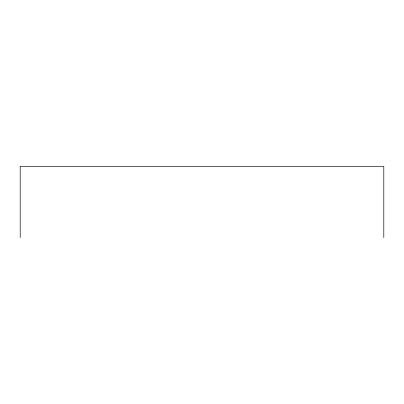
<?xml version="1.0" encoding="UTF-8"?>
<svg xmlns="http://www.w3.org/2000/svg" width="404" height="404" viewBox="0 0 404 404"><rect width="100%" height="100%" fill="white"/><g stroke="black" fill="none" stroke-linecap="round" stroke-linejoin="round"><path stroke-width="0.61" d="M383.8 237.577L383.8 166.423L20.2 166.423L20.2 237.577"/></g></svg>
